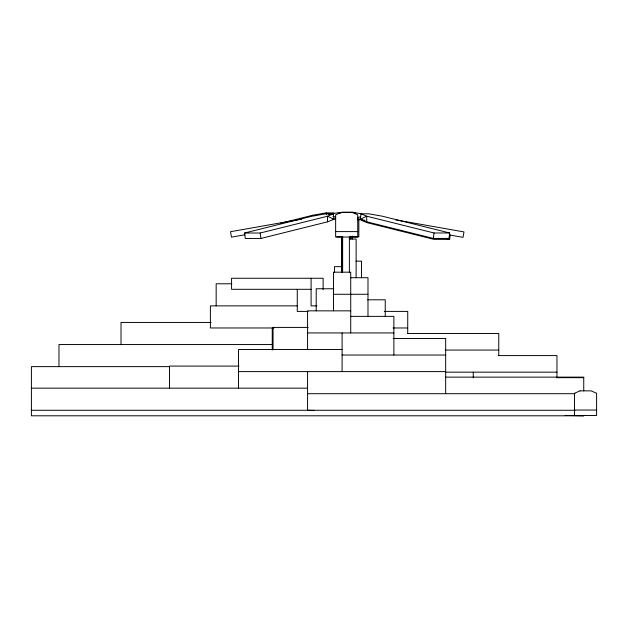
<?xml version="1.0" encoding="UTF-8"?>
<svg xmlns="http://www.w3.org/2000/svg" width="628" height="628" viewBox="0 0 628 628"><rect width="100%" height="100%" fill="white"/><g stroke="black" fill="none" stroke-linecap="round" stroke-linejoin="round"><path stroke-width="0.94" d="M360.323 219.243L361.006 213.803L368.817 213.803L382.334 216.197L449.648 232.98L448.973 238.42L433.344 238.42L366.713 221.81L360.323 219.243L366.713 216.197L434.026 232.98L449.648 232.98M433.344 238.42L434.026 232.98M364.923 220.192L361.014 220.192L367.404 222.759L434.034 239.378L449.656 239.378L450.221 234.841M339.913 213.237L342.276 212.209L353.329 212.209L355.691 213.237M333.233 213.842L327.526 216.236L260.212 233.019L244.59 233.019L245.265 238.459L260.887 238.459L327.526 221.849L333.908 219.282L333.233 213.842L325.422 213.842L311.896 216.236L244.59 233.019M280.355 223.325L312.587 215.286L326.113 212.884L333.923 212.884M357.874 217.414L360.605 216.841M301.66 219.156L230.507 231.701L231.465 237.141L244.928 234.77M328.42 214.438L339.301 212.515M332.973 219.243L335.705 218.764M335.642 231.606L357.732 231.606M336.757 236.827L341.561 236.827M352.127 236.827L358.847 236.827L358.847 219.266M349.38 239.04L356.123 239.04L356.123 277.709M355.966 261.138L361.516 261.138L361.516 277.709M342.095 266.657L334.543 266.657L334.543 272.183M350.338 277.709L367.984 277.709L367.984 316.371M231.865 283.785L216.165 283.785L216.165 305.875M333.68 288.754L316.206 288.754L316.206 310.844M311.096 289.304L231.559 289.304L231.559 278.259L323.122 278.259L323.122 289.634M333.468 294.281L367.984 294.281M367.71 299.799L385.247 299.799L385.247 316.371M297.264 305.875L210.396 305.875L210.396 327.973L273.894 327.973M316.912 305.875L311.096 305.875L311.096 278.259M350.73 310.844L307.571 310.844L307.571 349.513M308.018 311.402L297.264 311.402L297.264 289.304M384.273 311.402L407.729 311.402L407.729 333.492M350.73 316.371L393.882 316.371L393.882 355.032M211.079 322.447L121.016 322.447L121.016 344.544M308.222 327.416L273.054 327.416L273.054 349.513M393.081 327.973L407.729 327.973M307.571 332.942L393.882 332.942M407.564 333.492L498.758 333.492L498.758 355.589M393.152 338.468L445.66 338.468L445.66 393.701M272.254 344.544L58.977 344.544L58.977 366.634M342.095 349.513L238.53 349.513L238.53 388.175M445.111 350.063L498.758 350.063M342.095 355.032L445.66 355.032M498.208 355.589L556.957 355.589L556.957 377.679M239.017 366.085L169.489 366.085L169.489 388.175M169.505 366.634L31.4 366.634L31.4 415.791L583.75 415.791L565.137 415.422M238.53 371.603L445.66 371.603M445.385 372.161L556.957 372.161M445.66 377.13L583.75 377.13L583.75 390.875M556.306 377.679L583.75 377.679M31.4 388.175L307.571 388.175M307.571 393.701L574.934 393.701M574.502 410.045L596.6 410.045M31.4 410.272L574.934 410.272M314.432 410.406L307.571 410.272L307.571 371.603M355.189 212.735L361.54 213.85M395.711 219.879L463.982 231.92L463.024 237.353L449.562 234.982M357.874 218.819L362.419 219.619M332.973 216.44L335.705 217.005M312.587 215.286L314.479 215.687M445.849 238.428L449.656 239.378M361.006 213.803L366.713 216.197L366.713 221.81M357.269 219.478L358.847 220.216M333.908 219.282L327.526 216.236L327.526 221.849M326.113 212.884L326.332 214.698M260.212 233.019L260.887 238.459M473.276 372.161L473.276 377.813M352.347 236.12L352.347 239.04M350.864 236.12L350.864 239.04M350.73 332.942L350.73 272.183L333.468 272.183L333.468 310.844M349.38 236.277L349.38 272.183M342.637 236.418L342.637 272.183M342.095 236.418L342.095 272.183M342.095 332.942L342.095 371.603M341.554 236.772L341.554 272.183M272.254 327.973L272.254 350.063M341.161 212.421L335.642 214.823L335.642 237.046L357.732 237.046L357.732 214.823L352.214 212.421L341.161 212.421M580.029 390.859L574.502 393.254L574.502 415.485L596.6 415.485L596.6 393.254L591.074 390.859L580.029 390.859"/></g></svg>
